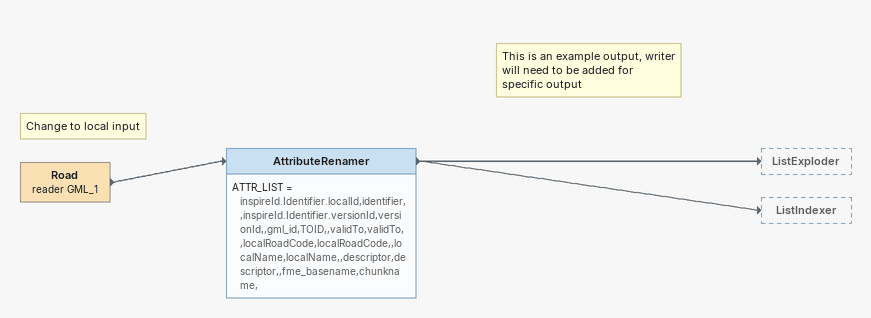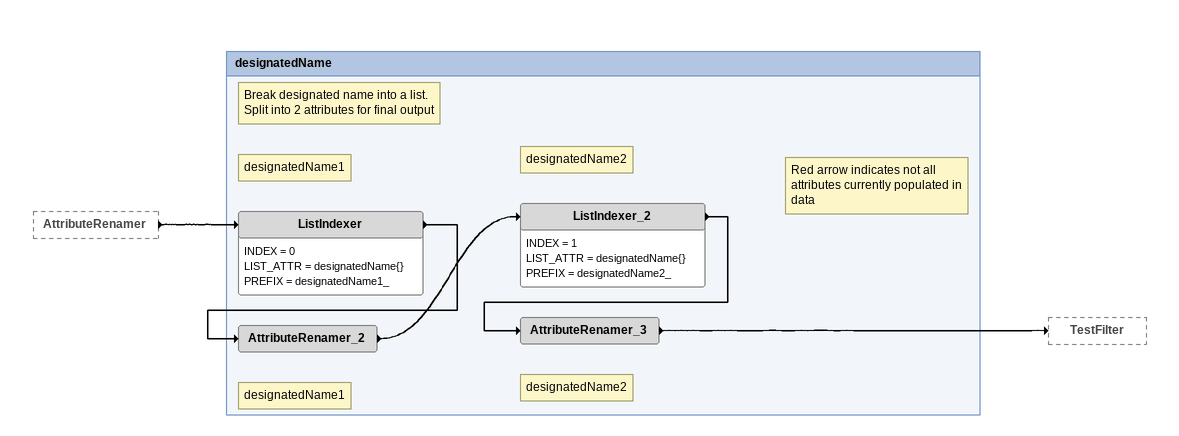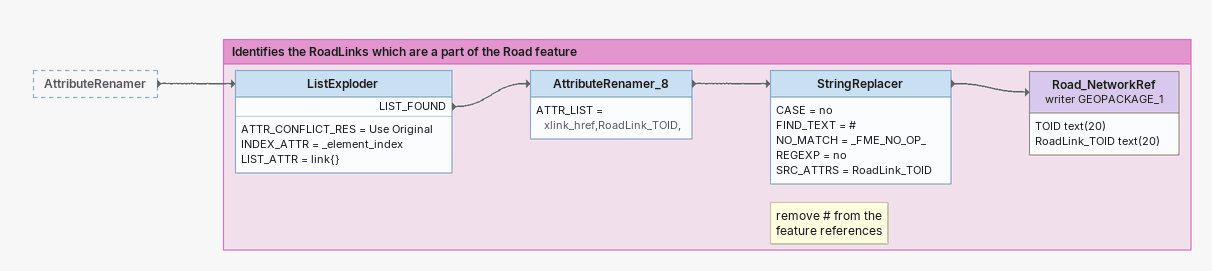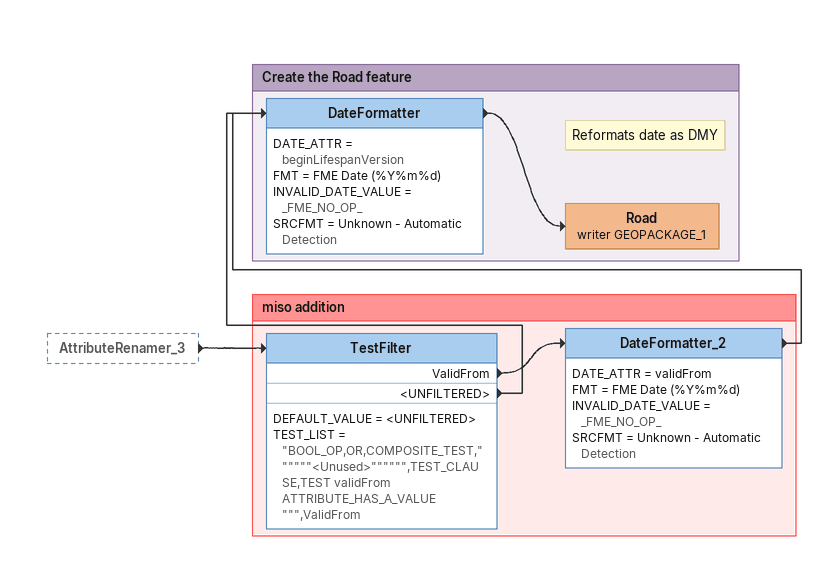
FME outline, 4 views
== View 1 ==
Note: Change to local input
Road (reader GML_1)
    -> AttributeRenamer
Note: This is an example output, writer will need to be added for specific output
AttributeRenamer
    ATTR_LIST = inspireId.Identifier.localId,identifier,,inspireId.Identifier.versionId,versionId,,gml_id,TOID,,validTo,validTo,,localRoadCode,localRoadCode,,localName,localName,,descriptor,descriptor,,fme_basename,chunkname,
    -> ListExploder
    -> ListIndexer

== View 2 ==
AttributeRenamer [outside]
    -> ListIndexer

Bookmark: designatedName
Note: Break designated name into a list. / Split into 2 attributes for final output
Note: designatedName1
ListIndexer
    INDEX = 0
    LIST_ATTR = designatedName{}
    PREFIX = designatedName1_
    -> AttributeRenamer_2
Note: designatedName1
AttributeRenamer_2
    -> ListIndexer_2
Note: designatedName2
Note: Red arrow indicates not all attributes currently populated in data
ListIndexer_2
    INDEX = 1
    LIST_ATTR = designatedName{}
    PREFIX = designatedName2_
    -> AttributeRenamer_3
Note: designatedName2
AttributeRenamer_3
    -> TestFilter

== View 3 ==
AttributeRenamer [outside]
    -> ListExploder

Bookmark: Identifies the RoadLinks which are a part of the Road feature
ListExploder
    ATTR_CONFLICT_RES = Use Original
    INDEX_ATTR = _element_index
    LIST_ATTR = link{}
    LIST_FOUND -> AttributeRenamer_8
AttributeRenamer_8
    ATTR_LIST = xlink_href,RoadLink_TOID,
    -> StringReplacer
Note: remove # from the / feature references
StringReplacer
    CASE = no
    FIND_TEXT = #
    NO_MATCH = _FME_NO_OP_
    REGEXP = no
    SRC_ATTRS = RoadLink_TOID
    -> Road_NetworkRef (writer GEOPACKAGE_1)
Road_NetworkRef (writer GEOPACKAGE_1)
    attributes: TOID text(20), RoadLink_TOID text(20)

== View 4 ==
AttributeRenamer_3 [outside]
    -> TestFilter

Bookmark: miso addition
TestFilter
    DEFAULT_VALUE = <UNFILTERED>
    TEST_LIST = "BOOL_OP,OR,COMPOSITE_TEST,""""""<Unused>"""""",TEST_CLAUSE,TEST validFrom ATTRIBUTE_HAS_A_VALUE """,ValidFrom
    ValidFrom -> DateFormatter_2
    <UNFILTERED> -> DateFormatter
DateFormatter_2
    DATE_ATTR = validFrom
    FMT = FME Date (%Y%m%d)
    INVALID_DATE_VALUE = _FME_NO_OP_
    SRCFMT = Unknown - Automatic Detection
    -> DateFormatter

Bookmark: Create the Road feature
Note: Reformats date as DMY
DateFormatter
    DATE_ATTR = beginLifespanVersion
    FMT = FME Date (%Y%m%d)
    INVALID_DATE_VALUE = _FME_NO_OP_
    SRCFMT = Unknown - Automatic Detection
    -> Road (writer GEOPACKAGE_1)
Road (writer GEOPACKAGE_1)
